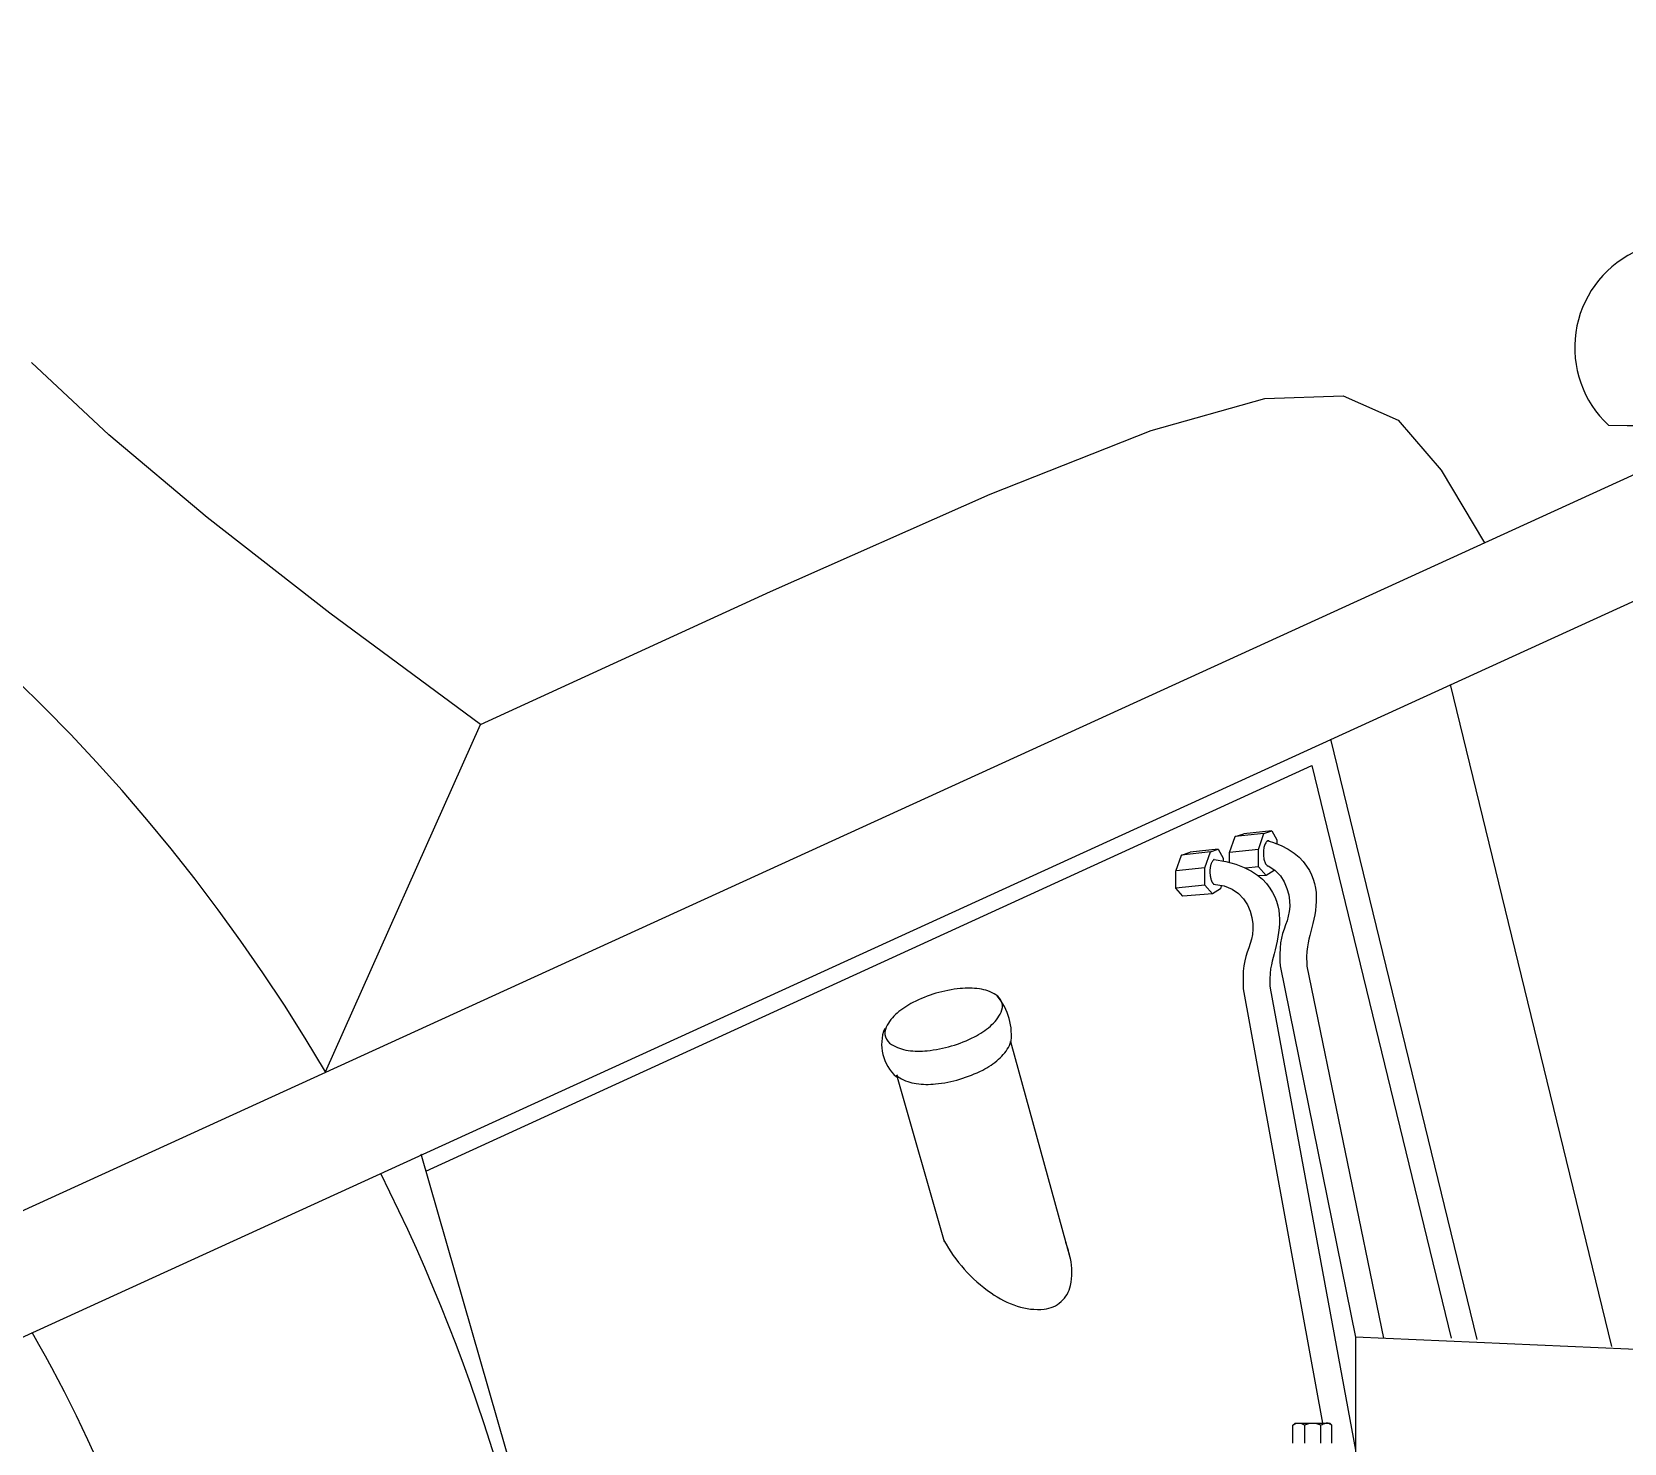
# Model space of a CAD drawing. Header units: millimetres. Extents: x -3204.52 to -3202.33, y 1775.89 to 1776.94.
# Drawn here: x -3203.9238 to -3203.6224, y 1776.2973 to 1776.5644 of the extents above; entities that cross this region are included whole.
import ezdxf

# ---------------------------------------------------------------- set-up
doc = ezdxf.new("R2010")
doc.units = ezdxf.units.MM
doc.header["$LTSCALE"] = 10
doc.layers.add('Veículos', color=2, linetype='Continuous')

msp = doc.modelspace()

# ---------------------------------------------------------------- linework, layer by layer
at = {"layer": 'Veículos'}
for p, q in [((-3203.909239211172, 1776.488130634014), (-3203.92389241326, 1776.501783584521)), ((-3203.711948282802, 1776.488943709009), (-3203.690421273669, 1776.495020252434)), ((-3203.690421273669, 1776.495020252434), (-3203.675574156205, 1776.495530066649)), ((-3203.675574156205, 1776.495530066649), (-3203.665179943067, 1776.490876398042)), ((-3204.10831382184, 1776.257870505901), (-3203.598950970883, 1776.490474834947)), ((-3203.546979028057, 1776.490219898119), (-3204.101040179965, 1776.237194220631)), ((-3203.665179943067, 1776.490876398042), (-3203.657011646914, 1776.481462492997)), ((-3203.890629226471, 1776.472472092681), (-3203.909239211172, 1776.488130634014)), ((-3203.742382170947, 1776.476897189989), (-3203.711948282802, 1776.488943709009)), ((-3203.657011646914, 1776.481462492997), (-3203.648842280402, 1776.467691597901)), ((-3203.783949925446, 1776.458477448987), (-3203.742382170947, 1776.476897189989)), ((-3203.86739736526, 1776.454343711041), (-3203.890629226471, 1776.472472092681)), ((-3203.838878533643, 1776.433281239618), (-3203.783949925446, 1776.458477448987)), ((-3203.838878533643, 1776.433281239618), (-3203.86739736526, 1776.454343711041)), ((-3203.655309946677, 1776.440872126119), (-3203.62476660148, 1776.315598664252)), ((-3203.868239090888, 1776.367573448867), (-3203.838878533643, 1776.433281239618)), ((-3203.6779890041, 1776.430508855761), (-3203.650290325985, 1776.316902789557)), ((-3203.849210136376, 1776.348802594782), (-3203.681530958649, 1776.425537850022)), ((-3203.681530958649, 1776.425537850022), (-3203.655151312217, 1776.317151159859)), ((-3203.697079045432, 1776.409053104957), (-3203.696009140989, 1776.412088947715)), ((-3203.696009140989, 1776.412088947715), (-3203.69440602811, 1776.412638804613)), ((-3203.689070476076, 1776.413212077363), (-3203.69440602811, 1776.412638804613)), ((-3203.691633324946, 1776.409664164742), (-3203.690563420502, 1776.4127000075)), ((-3203.690563420502, 1776.4127000075), (-3203.689070476076, 1776.413212077363)), ((-3203.689070476076, 1776.413212077363), (-3203.68812994516, 1776.411475023288)), ((-3203.706159044268, 1776.408608935827), (-3203.704555931389, 1776.409158792725)), ((-3203.699220379355, 1776.409732065475), (-3203.704555931389, 1776.409158792725)), ((-3203.701783228224, 1776.406184152854), (-3203.700713323781, 1776.409219995612)), ((-3203.700713323781, 1776.409219995612), (-3203.699220379355, 1776.409732065475)), ((-3203.699220379355, 1776.409732065475), (-3203.698279848439, 1776.407995011401)), ((-3203.697079045432, 1776.407179420907), (-3203.697079045432, 1776.409053104957)), ((-3203.691633324946, 1776.409664164742), (-3203.697062747679, 1776.409099349663)), ((-3203.691633324946, 1776.406394795619), (-3203.691633324946, 1776.409664164742)), ((-3203.688150579643, 1776.411401366302), (-3203.688150579643, 1776.410736819788)), ((-3203.707228948711, 1776.405573093069), (-3203.706159044268, 1776.408608935827)), ((-3203.701783228224, 1776.406184152854), (-3203.707212650958, 1776.405619337775)), ((-3203.701783228224, 1776.40291478373), (-3203.701783228224, 1776.406184152854)), ((-3203.698276130082, 1776.407983130892), (-3203.698276130082, 1776.407451361236)), ((-3203.691633324946, 1776.406394795619), (-3203.694090602743, 1776.406140694391)), ((-3203.690174364341, 1776.404760111057), (-3203.691633324946, 1776.406394795619)), ((-3203.707228948711, 1776.402303723945), (-3203.707228948711, 1776.405573093069)), ((-3203.701783228224, 1776.40291478373), (-3203.707228948711, 1776.402351654783)), ((-3203.70032426762, 1776.401280099169), (-3203.701783228224, 1776.40291478373)), ((-3203.698643654544, 1776.402761730997), (-3203.698768042974, 1776.402214204633)), ((-3203.690174364341, 1776.404760111057), (-3203.691611036128, 1776.40464143955)), ((-3203.688618139696, 1776.40569421652), (-3203.690174364341, 1776.404760111057)), ((-3203.70590400964, 1776.40081920309), (-3203.707228948711, 1776.402303723945)), ((-3203.70032426762, 1776.401280099169), (-3203.70590400964, 1776.40081920309)), ((-3203.698768042974, 1776.402214204633), (-3203.70032426762, 1776.401280099169)), ((-3203.682457087602, 1776.387577542985), (-3203.667923621253, 1776.317193340585)), ((-3203.689417021279, 1776.383401528719), (-3203.673238220752, 1776.295990635682)), ((-3203.738531852525, 1776.373298497078), (-3203.727271496189, 1776.332229379576)), ((-3203.811044691804, 1776.216119315619), (-3203.850131137811, 1776.352004483083)), ((-3203.673238220752, 1776.317426152508), (-3203.593614784121, 1776.313938159594)), ((-3203.673238220752, 1776.317426152508), (-3203.673238220752, 1776.265546686855)), ((-3203.685092713107, 1776.300685932094), (-3203.684693121641, 1776.301093587689)), ((-3203.685092713107, 1776.297327846372), (-3203.685092713107, 1776.300685932094)), ((-3203.684693121641, 1776.301093587689), (-3203.678130573035, 1776.301093587689)), ((-3203.682867375559, 1776.300711098742), (-3203.682867375559, 1776.297327846372)), ((-3203.679786138954, 1776.297327846372), (-3203.679786138954, 1776.300702742432)), ((-3203.677730981568, 1776.300685932094), (-3203.678130573035, 1776.301093587689)), ((-3203.677731981217, 1776.297327846372), (-3203.677731981217, 1776.300686951917))]:
    msp.add_line(p, q, dxfattribs=at)
for points in [[(-3203.625348668908, 1776.489950688984, 0.02432983904828542), (-3203.397683767256, 1776.498003009142), (-3203.210832448097, 1776.503374965498, 0.9104038610935062), (-3203.376496026646, 1776.678050290494), (-3203.514312424235, 1776.595363753313), (-3203.620636274045, 1776.522610153235, 0.5234497754865166)], [(-3203.762213649552, 1776.374204151216, 0.1875637661106546), (-3203.761085910955, 1776.372743349297, 0.1014756362565677), (-3203.757947709915, 1776.371632243936, 0.05994627675360154), (-3203.754322923091, 1776.371565985411, 0.04631852494898669), (-3203.74972557501, 1776.372469435746, 0.04631852494898475), (-3203.745373107319, 1776.374203753159, 0.05994627675359855), (-3203.742363659951, 1776.376225311037, 0.1014756362565765), (-3203.740329689045, 1776.378860804016, 0.1875637661106698), (-3203.740174474735, 1776.380699729003, 0.18756376611065), (-3203.741302213333, 1776.382160530922, 0.1014756362565735), (-3203.744440414373, 1776.383271636283, 0.05994627675358239), (-3203.748065201197, 1776.383337894809, 0.0463185249489656), (-3203.752662549278, 1776.382434444473, 0.04631852494898513), (-3203.757015016969, 1776.380700127061, 0.05994627675360408), (-3203.760024464337, 1776.378678569182, 0.1014756362565713), (-3203.762058435243, 1776.376043076203, 0.187563766110681)]]:
    msp.add_lwpolyline(points, format="xyb", close=True, dxfattribs=at)
for points in [[(-3203.690563420502, 1776.4127000075), (-3203.696009140989, 1776.412088947715)], [(-3203.700713323781, 1776.409219995612), (-3203.706159044268, 1776.408608935827)], [(-3203.689834260919, 1776.411277081329), (-3203.688941705462, 1776.411031566337), (-3203.687331844826, 1776.410418895387), (-3203.685975482268, 1776.409729934376), (-3203.684843441404, 1776.408980485069), (-3203.683906545853, 1776.408186349229), (-3203.68313561923, 1776.407363328621), (-3203.682501485152, 1776.406527225008), (-3203.681978531965, 1776.405691036605), (-3203.681555406928, 1776.404856547426), (-3203.681224322029, 1776.404022737937), (-3203.680977489258, 1776.403188588603), (-3203.680807120601, 1776.40235307989), (-3203.680705428048, 1776.401515192262), (-3203.680664623587, 1776.400673906185), (-3203.680676919205, 1776.399828202124), (-3203.680734739292, 1776.398978250002), (-3203.680831357838, 1776.398128977569), (-3203.680960261232, 1776.397286502035), (-3203.681114935865, 1776.396456940607), (-3203.681288868127, 1776.395646410495), (-3203.681475544407, 1776.394861028906), (-3203.681668451098, 1776.394106913048), (-3203.681861074588, 1776.393390180131), (-3203.682046146067, 1776.392706865297), (-3203.682213375918, 1776.392012675425), (-3203.682351719327, 1776.391253235331), (-3203.682450131475, 1776.390374169828), (-3203.682497567546, 1776.389321103731), (-3203.682482982724, 1776.388039661853), (-3203.682457087602, 1776.387577542985)], [(-3203.700003234701, 1776.407789691857), (-3203.700065571621, 1776.40774066634), (-3203.700129732712, 1776.407676761163), (-3203.700194616673, 1776.407600414512), (-3203.700259122206, 1776.407514064569), (-3203.70032214801, 1776.407420149517), (-3203.700382592786, 1776.40732110754), (-3203.700439355234, 1776.407219376822), (-3203.700491334054, 1776.407117395544), (-3203.700537689397, 1776.407017065761), (-3203.700578627212, 1776.406918145001), (-3203.700614614899, 1776.406819854662), (-3203.700646119859, 1776.406721416142), (-3203.700673609491, 1776.40662205084), (-3203.700697551196, 1776.406520980153), (-3203.700718412373, 1776.40641742548), (-3203.700736660423, 1776.406310608218), (-3203.700752672319, 1776.406199964861), (-3203.700766463329, 1776.406085792276), (-3203.700777958294, 1776.405968602427), (-3203.700787082053, 1776.405848907275), (-3203.700793759451, 1776.405727218783), (-3203.700797915325, 1776.405604048915), (-3203.700799474519, 1776.405479909632), (-3203.700798361873, 1776.405355312897), (-3203.700794530656, 1776.405230770109), (-3203.70078804785, 1776.405106790409), (-3203.700779008866, 1776.404983882376), (-3203.700767509114, 1776.404862554588), (-3203.700753644005, 1776.404743315621), (-3203.700737508947, 1776.404626674055), (-3203.700719199353, 1776.404513138467), (-3203.700698810632, 1776.404403217434), (-3203.700676481255, 1776.404297383106), (-3203.700652521939, 1776.404195961915), (-3203.700627286461, 1776.404099243864), (-3203.700601128599, 1776.404007518956), (-3203.70057440213, 1776.403921077194), (-3203.700547460831, 1776.403840208582), (-3203.70052065848, 1776.403765203121), (-3203.700494348855, 1776.403696350817), (-3203.700468755305, 1776.403633740081), (-3203.700443579482, 1776.403576652966), (-3203.700418392608, 1776.403524169935), (-3203.700392765907, 1776.40347537145), (-3203.700366270602, 1776.403429337975), (-3203.700338477916, 1776.403385149971), (-3203.700308959073, 1776.403341887901), (-3203.700277285296, 1776.403298632229), (-3203.700243378249, 1776.403254881589), (-3203.700208561362, 1776.403211807312), (-3203.700174508505, 1776.403170998902), (-3203.70014289355, 1776.403134045861), (-3203.700115390365, 1776.403102537694), (-3203.700093672823, 1776.403078063904), (-3203.700079414792, 1776.403062213994), (-3203.700074290144, 1776.403056577467)], [(-3203.700003234701, 1776.407789691857), (-3203.697794174237, 1776.407376131197), (-3203.695901639139, 1776.406855552071), (-3203.694291778503, 1776.406242881121), (-3203.692935415945, 1776.40555392011), (-3203.691803375081, 1776.404804470803), (-3203.69086647953, 1776.404010334964), (-3203.690095552907, 1776.403187314355), (-3203.689461418829, 1776.402351210743), (-3203.688938465642, 1776.401515022339), (-3203.688515340605, 1776.400680533161), (-3203.688184255706, 1776.399846723672), (-3203.687937422935, 1776.399012574338), (-3203.687767054278, 1776.398177065624), (-3203.687665361726, 1776.397339177996), (-3203.687624557264, 1776.396497891919), (-3203.687636852882, 1776.395652187858), (-3203.687694672969, 1776.394802235736), (-3203.687791291515, 1776.393952963303), (-3203.687920194909, 1776.393110487769), (-3203.688074869542, 1776.392280926342), (-3203.688248801804, 1776.391470396229), (-3203.688435478085, 1776.39068501464), (-3203.688628384775, 1776.389930898782), (-3203.688821008265, 1776.389214165865), (-3203.689006079743, 1776.388530851031), (-3203.689173309595, 1776.38783666116), (-3203.689311653004, 1776.387077221065), (-3203.689410065152, 1776.386198155562), (-3203.689457501223, 1776.385145089465), (-3203.689442916401, 1776.383863647588), (-3203.689417021279, 1776.383401528719)], [(-3203.690029108629, 1776.406642250114), (-3203.689639377667, 1776.406489397493), (-3203.688419716108, 1776.40565732792), (-3203.687458039605, 1776.404641488342), (-3203.68673084452, 1776.403501426669), (-3203.686214627215, 1776.402296690809), (-3203.685885884051, 1776.401086828671), (-3203.685721111392, 1776.399931388164), (-3203.685696356875, 1776.398876428722), (-3203.685785873254, 1776.397914055885), (-3203.685963464556, 1776.397022886717), (-3203.686202934809, 1776.396181538282), (-3203.686478088045, 1776.395368627644), (-3203.686762728289, 1776.394562771868), (-3203.687030659572, 1776.393742588018), (-3203.687255685922, 1776.392886693159), (-3203.687416992165, 1776.391969961512), (-3203.687515286313, 1776.390952295926), (-3203.687556657175, 1776.389789856408), (-3203.687547193561, 1776.388438802965), (-3203.687519480774, 1776.387629284731)], [(-3203.700090386488, 1776.403071702159), (-3203.698099578333, 1776.402756586476), (-3203.69659842808, 1776.402167834816), (-3203.695378766521, 1776.401335765243), (-3203.694417090018, 1776.400319925666), (-3203.693689894933, 1776.399179863993), (-3203.693173677628, 1776.397975128132), (-3203.692844934464, 1776.396765265994), (-3203.692680161805, 1776.395609825487), (-3203.692655407289, 1776.394554866046), (-3203.692744923667, 1776.393592493209), (-3203.692922514969, 1776.392701324041), (-3203.693161985223, 1776.391859975605), (-3203.693437138458, 1776.391047064968), (-3203.693721778702, 1776.390241209192), (-3203.693989709985, 1776.389421025342), (-3203.694214736335, 1776.388565130482), (-3203.694376042578, 1776.387648398835), (-3203.694474336726, 1776.386630733249), (-3203.694515707588, 1776.385468293731), (-3203.694506243974, 1776.384117240288), (-3203.694478531187, 1776.383307722055)], [(-3203.687519480774, 1776.387629284731), (-3203.673238220752, 1776.317386537469)], [(-3203.694478531187, 1776.383307722055), (-3203.679503565716, 1776.301093587689)], [(-3203.762233013001, 1776.374273446093), (-3203.762203433594, 1776.37417035481)], [(-3203.760146081057, 1776.366999990955), (-3203.751101413294, 1776.33547716847)], [(-3203.677734057131, 1776.300683956353), (-3203.677835591029, 1776.300759559385), (-3203.677925141853, 1776.300822428085), (-3203.678004120001, 1776.300874150986), (-3203.678073935871, 1776.300916316625), (-3203.678135999859, 1776.300950513534), (-3203.678191722365, 1776.300978330248), (-3203.678242513786, 1776.301001355302), (-3203.678289784519, 1776.301021177229), (-3203.678334932146, 1776.301039055519), (-3203.678379302987, 1776.301054933482), (-3203.678424230544, 1776.301068425384), (-3203.67847104832, 1776.301079145491), (-3203.678521089817, 1776.301086708067), (-3203.67857568854, 1776.301090727379), (-3203.67863617799, 1776.301090817693), (-3203.678703891671, 1776.301086593273), (-3203.678780403917, 1776.301077341779), (-3203.678868252389, 1776.301061044437), (-3203.678970215579, 1776.301035355869), (-3203.679089071979, 1776.300997930695), (-3203.679227600082, 1776.300946423536), (-3203.679388578381, 1776.300878489012), (-3203.679574785366, 1776.300791781744), (-3203.679788999531, 1776.300683956353)]]:
    msp.add_lwpolyline(points, dxfattribs=at)
for points in [[(-3203.689585515424, 1776.411300397831, 0.04537940996205052), (-3203.689674992211, 1776.41130674838, 0.1943756424150956), (-3203.690016152048, 1776.41116097585, 0.09974410351580436), (-3203.690404203337, 1776.410574072768, 0.05740493566338563), (-3203.690609644904, 1776.409833726133, 0.04398841288336428), (-3203.690677759916, 1776.408834743337, 0.04398841288331174), (-3203.690570066997, 1776.407839249229, 0.05740493566337133), (-3203.690335416215, 1776.407107635679, 0.09974410351588824), (-3203.689924386865, 1776.406536589355, 0.08332006200986697), (-3203.689787454536, 1776.406446517106, 0.1943756424153061)], [(-3203.689577712531, 1776.406404466037, 0.02860344396595773), (-3203.689521269624, 1776.406408822592, 0.09974410351584034)], [(-3203.760146081057, 1776.366999990955, 0.08190576298790649), (-3203.759515486577, 1776.366462357562, 0.1014756362565677), (-3203.756377285538, 1776.365351252201, 0.05994627675360154), (-3203.752752498713, 1776.365284993675, 0.04631852494898669), (-3203.748155150632, 1776.366188444011, 0.04631852494898475), (-3203.743802682941, 1776.367922761423, 0.05994627675359855), (-3203.740793235573, 1776.369944319302, 0.1014756362565765), (-3203.738759264668, 1776.37257981228, 0.07441935445791903), (-3203.738531852525, 1776.373298497078, 0.1019736557347925)]]:
    msp.add_lwpolyline(points, format="xyb", dxfattribs=at)
for centre, radius, start, end in [((-3204.164684774649, 1776.193625692213), 0.3437118931107891, 30.40346607153482, 106.67352773096), ((-3203.749593497192, 1776.374639440296), 0.01121914425987594, 350.668488642893, 40.74208473614981), ((-3203.754858300724, 1776.372777141778), 0.008091956668516814, 158.0907324405776, 229.1609027683319), ((-3204.156971889744, 1776.207509989733), 0.3120000000000001, 148.8350977086505, 322.3134008229127), ((-3204.164684774649, 1776.193625692213), 0.3437118931107891, 5.776148201637743, 26.75504685566432), ((-3203.725378170255, 1776.349866564838), 0.02943074845961992, 208.8554168390293, 221.831291103758), ((-3203.746115702483, 1776.32819866588), 0.01934882426736813, 12.17439469124184, 21.43188880267278), ((-3203.739160630283, 1776.329699152535), 0.01223373540552855, 347.8658602564682, 12.17439469118815), ((-3203.725378170255, 1776.349866564838), 0.02943074845961888, 221.8312911037677, 235.102009392771), ((-3203.731146211586, 1776.341597653506), 0.01934882426737062, 235.102009392771, 251.488187516354), ((-3203.732742179652, 1776.328319155227), 0.005668607754722169, 311.8312911037764, 347.8658602564682), ((-3203.733405253456, 1776.334850712025), 0.01223373540552866, 251.488187516354, 275.7967219510743), ((-3203.732742179652, 1776.328319155227), 0.005668607754722638, 275.7967219510743, 311.8312911037861), ((-3204.159925874967, 1776.182766857906), 0.2722995670822105, 355.7633681011066, 29.83229514685641), ((-3203.683967839135, 1776.299213989832), 0.001838568505362613, 54.00665829196058, 128.03067165215), ((-3203.681338073277, 1776.297490337735), 0.003565398565760913, 64.2449191552394, 115.7550808447606)]:
    msp.add_arc(centre, radius, start, end, dxfattribs=at)

doc.saveas('drawing.dxf')
